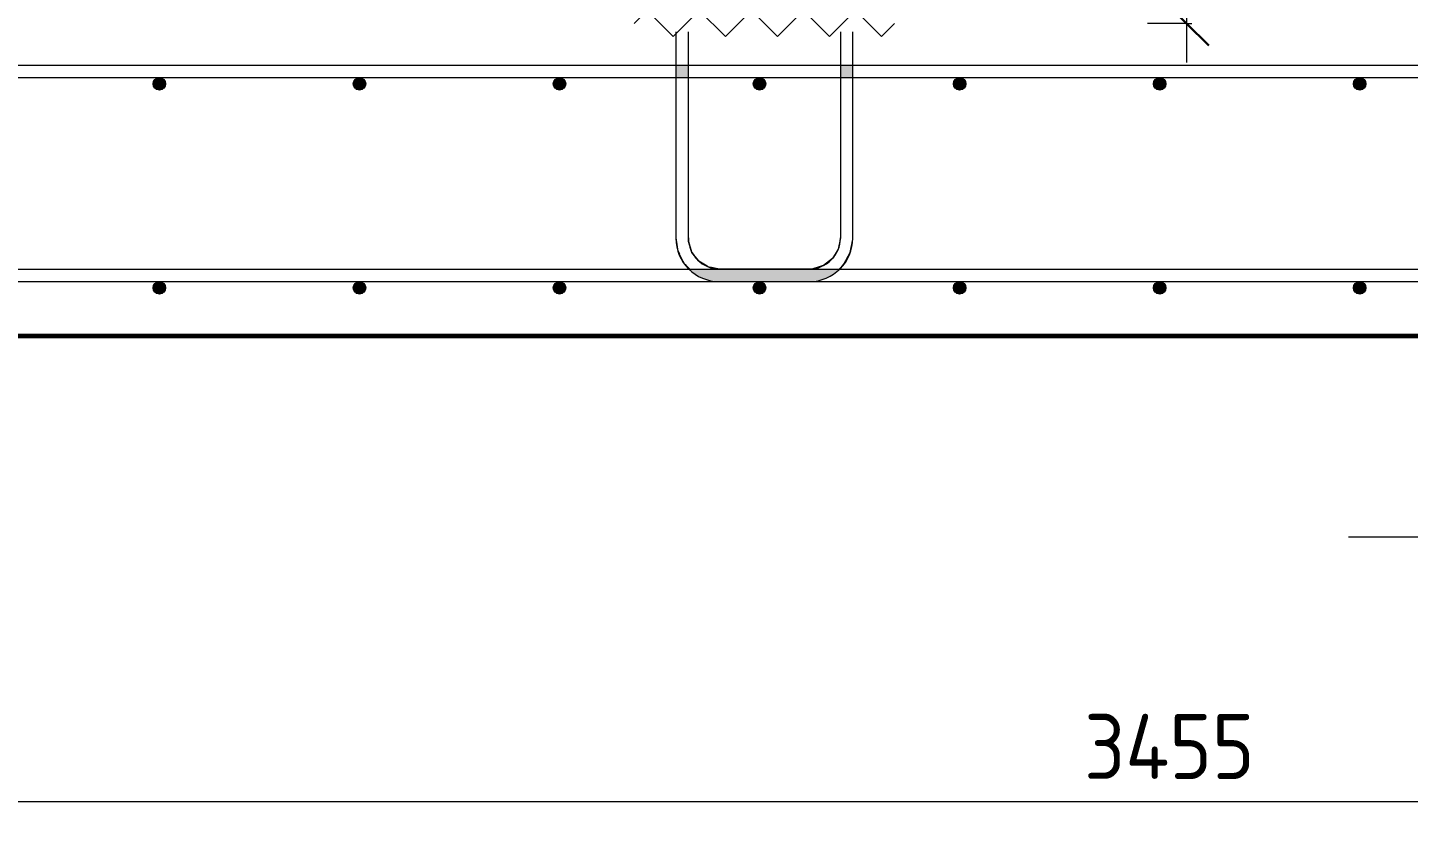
# Model space of a CAD drawing. Header units: millimetres. Extents: x 56549 to 83419, y -3049 to 32998.
# Drawn here: x 71730 to 73057, y -2485 to -1704 of the extents above; entities that cross this region are included whole.
import ezdxf

# ---------------------------------------------------------------- set-up
doc = ezdxf.new("R2010")
doc.units = ezdxf.units.MM
for name, color, linetype, lineweight in [('AA_Dim', 7, 'Continuous', 9), ('AA_Dim-25', 7, 'Continuous', 9), ('AA_Linii', 7, 'Continuous', 9), ('AA_Oformlenie', 7, 'Continuous', 9), ('AA_Vinoska', 7, 'Continuous', 9), ('KR_Armatura', 7, 'Continuous', 20), ('KR_Armatura_Tonkie', 7, 'Continuous', 20), ('KR_Fundament', 7, 'Continuous', 20)]:
    doc.layers.add(name, color=color, linetype=linetype, lineweight=lineweight)
doc.styles.add('ISOCPEUR_5', font='isocpeur.TTF', dxfattribs={"width": 0.9, "height": 62.5})
doc.dimstyles.new('00_Точн_3_знака__прозр__3', dxfattribs={"dimscale": 304.8, "dimtxt": 62.672186, "dimasz": 0.139436, "dimexe": 0.123031, "dimexo": 0.082021, "dimgap": 0.008202, "dimtad": 1, "dimdec": 3, "dimrnd": 0.001, "dimdsep": 46, "dimtxsty": 'ISOCPEUR_5', "dimblk1": 'OBLIQUE', "dimblk2": 'OBLIQUE', "dimsah": 1, "dimcen": 0.09, "dimdle": 0.123031, "dimazin": 0, "dimtfac": 1, "dimtdec": 4, "dimtix": 1, "dimtmove": 0, "dimatfit": 3, "dimfxl": 1, "dimtvp": 1, "dimtolj": 1, "dimtzin": 0, "dimlwd": 18, "dimlwe": 18, "dimarcsym": 2})
doc.dimstyles.new('05_Округл_5мм__прозр_', dxfattribs={"dimscale": 304.8, "dimtxt": 62.672186, "dimasz": 0.139436, "dimexe": 0.123031, "dimexo": 0.082021, "dimgap": 0.008202, "dimtad": 1, "dimdec": 0, "dimrnd": 5, "dimdsep": 46, "dimtxsty": 'ISOCPEUR_5', "dimblk1": 'OBLIQUE', "dimblk2": 'OBLIQUE', "dimsah": 1, "dimcen": 0.09, "dimdle": 0.123031, "dimazin": 0, "dimtfac": 1, "dimtdec": 4, "dimtix": 1, "dimtmove": 1, "dimatfit": 3, "dimfxl": 1, "dimtvp": 1, "dimtolj": 1, "dimtzin": 0, "dimlwd": 18, "dimlwe": 18, "dimarcsym": 2})
doc.dimstyles.new('05_Округл_5мм__прозр__1', dxfattribs={"dimscale": 304.8, "dimtxt": 62.672186, "dimasz": 0.139436, "dimexe": 0.123031, "dimexo": 0.082021, "dimgap": 0.008202, "dimtad": 1, "dimdec": 0, "dimrnd": 5, "dimdsep": 46, "dimtxsty": 'ISOCPEUR_5', "dimblk1": 'OBLIQUE', "dimblk2": 'OBLIQUE', "dimsah": 1, "dimcen": 0.09, "dimdle": 0.123031, "dimazin": 0, "dimtfac": 1, "dimtdec": 4, "dimtix": 1, "dimtmove": 0, "dimatfit": 3, "dimfxl": 1, "dimtvp": 1, "dimtolj": 1, "dimtzin": 0, "dimlwd": 18, "dimlwe": 18, "dimarcsym": 2})

# ---------------------------------------------------------------- blocks, each defined once
blk = doc.blocks.new('351_Ряд стержней П переменный шаг _НесАрм_РабПлоск_ - Тип 1-3766116-Сечение 4')
at = {"layer": 'KR_Armatura_Tonkie'}
for p, q in [((-29890, -1708), (-29890, -1740)), ((-29890, -1708), (-29890, -1740)), ((-29878, -1740), (-29878, -1708)), ((-29878, -1740), (-29878, -1708)), ((-29732, -1708), (-29732, -1740)), ((-29732, -1708), (-29732, -1740)), ((-29720, -1740), (-29720, -1708)), ((-29720, -1740), (-29720, -1708)), ((-29890, -1752), (-29890, -1906)), ((-29890, -1752), (-29890, -1906)), ((-29878, -1906), (-29878, -1752)), ((-29878, -1906), (-29878, -1752)), ((-29732, -1752), (-29732, -1906)), ((-29732, -1752), (-29732, -1906)), ((-29720, -1906), (-29720, -1752)), ((-29720, -1906), (-29720, -1752)), ((-29732, -1906), (-29733.7, -1915.5)), ((-29875, -1918.5), (-29877.3, -1911)), ((-29868.4, -1927.9), (-29874.3, -1920.3)), ((-29734.8, -1918), (-29738.7, -1924.5)), ((-29860, -1933.2), (-29866.5, -1929.3)), ((-29848, -1936), (-29857.5, -1934.3)), ((-29762, -1936), (-29848, -1936)), ((-29762, -1936), (-29848, -1936)), ((-29749.5, -1933), (-29757, -1935.3)), ((-29740.1, -1926.4), (-29747.7, -1932.3)), ((-29848, -1948), (-29762, -1948)), ((-29848, -1948), (-29762, -1948))]:
    blk.add_line(p, q, dxfattribs=at)
at = {"layer": 'KR_Armatura_Tonkie', "flags": 128}
for points in [[(-29890, -1906), (-29888, -1918.7), (-29882.3, -1930.2), (-29876.7, -1936)], [(-29848, -1936), (-29858.7, -1934), (-29867.9, -1928.4), (-29874.6, -1919.9), (-29877.8, -1909.5), (-29878, -1906)], [(-29732, -1906), (-29734, -1916.7), (-29739.6, -1925.9), (-29748.1, -1932.6), (-29758.5, -1935.8), (-29762, -1936)], [(-29733.3, -1936), (-29728.6, -1931.4), (-29722.5, -1920.1), (-29720, -1907.5), (-29720, -1906)], [(-29720.6, -1910.4), (-29720, -1907.5), (-29720, -1906)], [(-29888.2, -1917.8), (-29888, -1918.7), (-29886.7, -1921.4)], [(-29723.9, -1922.7), (-29722.5, -1920.1), (-29722.2, -1918.6)], [(-29883.1, -1928.7), (-29882.3, -1930.2), (-29880.3, -1932.3)], [(-29730.3, -1933.1), (-29728.6, -1931.4), (-29727.5, -1929.4)]]:
    blk.add_lwpolyline(points, dxfattribs=at)
blk = doc.blocks.new('Последовательность узлов - 3мм масшт20 маскировка-V11-Сечение 4')
at = {"layer": 'AA_Oformlenie'}
for p, q in [((-29930, -1700), (-29917.5, -1687.5)), ((-29892.5, -1712.5), (-29917.5, -1687.5)), ((-29880, -1700), (-29867.5, -1687.5)), ((-29842.5, -1712.5), (-29867.5, -1687.5)), ((-29830, -1700), (-29817.5, -1687.5)), ((-29792.5, -1712.5), (-29817.5, -1687.5)), ((-29780, -1700), (-29767.5, -1687.5)), ((-29742.5, -1712.5), (-29767.5, -1687.5)), ((-29730, -1700), (-29717.5, -1687.5)), ((-29692.5, -1712.5), (-29717.5, -1687.5)), ((-29880, -1700), (-29892.5, -1712.5)), ((-29830, -1700), (-29842.5, -1712.5)), ((-29780, -1700), (-29792.5, -1712.5)), ((-29730, -1700), (-29742.5, -1712.5)), ((-29680, -1700), (-29692.5, -1712.5))]:
    blk.add_line(p, q, dxfattribs=at)
blk = doc.blocks.new('DIMBLOCK57-Сечение 4')
at = {"layer": 'AA_Dim-25', "lineweight": 30}
for p, q in [((72843.6, -1080), (72822.3, -1058.7)), ((72843.6, -1080), (72864.8, -1101.2)), ((72843.6, -1649.7), (72822.3, -1628.5)), ((72843.6, -1649.7), (72864.8, -1671)), ((72843.6, -1700), (72822.3, -1678.7)), ((72843.6, -1700), (72864.8, -1721.2))]:
    blk.add_line(p, q, dxfattribs=at)
at = {"layer": 'AA_Dim-25', "lineweight": 18}
for p, q in [((72843.6, -1080), (72558, -1080)), ((72843.6, -1080), (72843.6, -1649.7)), ((72843.6, -1080), (72881.1, -1080)), ((72843.6, -1649.7), (72558, -1649.7)), ((72843.6, -1649.7), (72881.1, -1649.7)), ((72843.6, -1700), (72806.1, -1700)), ((72843.6, -1700), (72848.6, -1700))]:
    blk.add_line(p, q, dxfattribs=at)
at = {"layer": 'AA_Dim-25', "color": 0, "lineweight": 18, "insert": (72759.7, -1534.5), "char_height": 62.5, "width": 407.251, "attachment_point": 1, "rotation": 90, "line_spacing_factor": 1.135194, "style": 'ISOCPEUR_5'}
blk.add_mtext('3х190=570', dxfattribs=at)
blk = doc.blocks.new('_None')
blk = doc.blocks.new('DIMBLOCK58-Сечение 4')
at = {"layer": 'AA_Dim-25', "lineweight": 18}
for p, q in [((72992, -1513.2), (72992, -1616.2)), ((72992, -1616.2), (72843.6, -1674.9)), ((72843.6, -1649.7), (72558, -1649.7)), ((72843.6, -1649.7), (72843.6, -1737.5)), ((72843.6, -1649.7), (72881.1, -1649.7)), ((72843.6, -1700), (72806.1, -1700)), ((72843.6, -1700), (72848.6, -1700))]:
    blk.add_line(p, q, dxfattribs=at)
at = {"layer": 'AA_Dim-25', "lineweight": 30}
for p, q in [((72843.6, -1649.7), (72822.3, -1628.5)), ((72843.6, -1649.7), (72864.8, -1671)), ((72843.6, -1700), (72822.3, -1678.7)), ((72843.6, -1700), (72864.8, -1721.2))]:
    blk.add_line(p, q, dxfattribs=at)
at = {"layer": 'AA_Dim-25', "color": 0, "lineweight": 18, "insert": (72908.1, -1591.2), "char_height": 62.5, "width": 93.654, "attachment_point": 1, "rotation": 90, "line_spacing_factor": 1.135194, "style": 'ISOCPEUR_5'}
blk.add_mtext('50', dxfattribs=at)
blk = doc.blocks.new('042_М_Арматуры - Диам длина поз _ Шаг-2260295-Сечение 4')
at = {"layer": 'AA_Vinoska'}
blk.add_line((-31828.8, -805.2), (-31478.8, -805.2), dxfattribs=at)
blk = doc.blocks.new('DIMBLOCK65-Сечение 4')
at = {"layer": 'AA_Dim-25', "lineweight": 18}
for p, q in [((74553, -1973), (74553, -2484.9)), ((74553, -2447.4), (74553, -1973)), ((71098, -2442.3), (71098, -2484.9)), ((71098, -2447.4), (71098, -2442.3)), ((71098, -2447.4), (74553, -2447.4))]:
    blk.add_line(p, q, dxfattribs=at)
at = {"layer": 'AA_Dim-25', "lineweight": 30}
for p, q in [((71098, -2447.4), (71119.3, -2426.1)), ((74553, -2447.4), (74574.3, -2426.1)), ((71098, -2447.4), (71076.8, -2468.6)), ((74553, -2447.4), (74531.8, -2468.6))]:
    blk.add_line(p, q, dxfattribs=at)
at = {"layer": 'AA_Dim-25', "color": 0, "lineweight": 18, "insert": (72745.1, -2363.4), "char_height": 62.5, "width": 192.983, "attachment_point": 1, "line_spacing_factor": 1.135194, "style": 'ISOCPEUR_5'}
blk.add_mtext('3455', dxfattribs=at)
blk = doc.blocks.new('_Oblique')
at = {"color": 0, "linetype": 'ByBlock', "lineweight": -2}
blk.add_line((-0.5, -0.5), (0.5, 0.5), dxfattribs=at)

msp = doc.modelspace()

# ---------------------------------------------------------------- hatches: boundary and pattern name
at = {"layer": 'AA_Oformlenie'}
h = msp.add_hatch(color=250, dxfattribs=at)
h.paths.add_polyline_path([(72394.7241, -1948), (72482.6645, -1947.7956), (72492.4709, -1946.3531), (72502.3031, -1942.1808), (72510.3411, -1936), (72365.5199, -1936), (72374.3365, -1942.604), (72384.3103, -1946.629), (72393.1711, -1947.7956)])
h.paths.add_polyline_path([(72514.153, -1752), (72522.93, -1752), (72522.8311, -1740), (72511.0356, -1740), (72511.2886, -1752), (72514.0356, -1752)])
h.paths.add_polyline_path([(72359.0356, -1752), (72365.0356, -1752), (72364.8311, -1740), (72353.0356, -1740), (72353.2886, -1752), (72357.6087, -1752)])
h.paths.add_polyline_path([(72520.0356, -668), (72522.93, -668), (72522.8311, -656), (72511.0356, -656), (72511.24, -668), (72519.5324, -668)])
h.paths.add_polyline_path([(72353.1689, -668), (72365.0356, -668), (72364.8311, -656), (72353.0356, -656), (72353.0356, -668)])
h.paths.add_polyline_path([(72353.0356, -638.8244), (72365.0356, -632.8244), (72364.8311, -619.5102), (72353.0356, -625.4079), (72353.0356, -637.2986)])
h.paths.add_polyline_path([(72511.0356, -559.9187), (72517.0356, -557.7837), (72522.93, -556.8604), (72522.6615, -545), (72511.0356, -545), (72511.0356, -559.8244)])
h.paths.add_polyline_path([(72359.0356, -557.0557), (72365.0356, -557), (72364.8311, -545), (72353.0356, -545), (72353.24, -557.0557), (72358.5863, -557.0557)])
at = {"layer": 'KR_Armatura'}
h = msp.add_hatch(color=256, dxfattribs=at)
edge = h.paths.add_edge_path()
edge.add_arc((71856.9356, -1758), 6, 0, 360)
for points in [[(71853.9356, -1763.1962), (71859.9356, -1763.1962), (71862.9356, -1758), (71859.9356, -1752.8038), (71853.9356, -1752.8038), (71850.9356, -1758)], [(72046.0856, -1763.1962), (72052.0856, -1763.1962), (72055.0856, -1758), (72052.0856, -1752.8038), (72046.0856, -1752.8038), (72043.0856, -1758)], [(72238.2356, -1763.1962), (72244.2356, -1763.1962), (72247.2356, -1758), (72244.2356, -1752.8038), (72238.2356, -1752.8038), (72235.2356, -1758)], [(72430.3856, -1763.1962), (72436.3856, -1763.1962), (72439.3856, -1758), (72436.3856, -1752.8038), (72430.3856, -1752.8038), (72427.3856, -1758)], [(72627.8356, -1763.1962), (72628.5356, -1763.1962), (72631.5356, -1758), (72628.5356, -1752.8038), (72622.5356, -1752.8038), (72619.5356, -1758), (72622.5356, -1763.1962)], [(72814.6856, -1763.1962), (72820.6856, -1763.1962), (72823.6856, -1758), (72820.6856, -1752.8038), (72814.6856, -1752.8038), (72811.6856, -1758)], [(73006.8356, -1763.1962), (73012.8356, -1763.1962), (73015.8356, -1758), (73012.8356, -1752.8038), (73006.8356, -1752.8038), (73003.8356, -1758)], [(71859.9356, -1959.1962), (71862.9356, -1954), (71859.9356, -1948.8038), (71853.9356, -1948.8038), (71850.9356, -1954), (71853.9356, -1959.1962)], [(72052.0856, -1959.1962), (72055.0856, -1954), (72052.0856, -1948.8038), (72046.0856, -1948.8038), (72043.0856, -1954), (72046.0856, -1959.1962)], [(72244.2356, -1959.1962), (72247.2356, -1954), (72244.2356, -1948.8038), (72238.2356, -1948.8038), (72235.2356, -1954), (72238.2356, -1959.1962)], [(72436.3856, -1959.1962), (72439.3856, -1954), (72436.3856, -1948.8038), (72430.3856, -1948.8038), (72427.3856, -1954), (72430.3856, -1959.1962)], [(72628.5356, -1959.1962), (72631.5356, -1954), (72628.5356, -1948.8038), (72622.5356, -1948.8038), (72619.5356, -1954), (72622.5356, -1959.1962)], [(72820.6856, -1959.1962), (72823.6856, -1954), (72820.6856, -1948.8038), (72814.6856, -1948.8038), (72811.6856, -1954), (72814.6856, -1959.1962)], [(73012.8356, -1959.1962), (73015.8356, -1954), (73012.8356, -1948.8038), (73006.8356, -1948.8038), (73003.8356, -1954), (73006.8356, -1959.1962)]]:
    msp.add_hatch(color=256, dxfattribs=at).paths.add_polyline_path(points)
h = msp.add_hatch(color=256, dxfattribs=at)
edge = h.paths.add_edge_path()
edge.add_arc((72049.0856, -1758), 6, 0, 360)
h = msp.add_hatch(color=256, dxfattribs=at)
edge = h.paths.add_edge_path()
edge.add_arc((72241.2356, -1758), 6, 0, 360)
h = msp.add_hatch(color=256, dxfattribs=at)
edge = h.paths.add_edge_path()
edge.add_arc((72433.3856, -1758), 6, 0, 360)
h = msp.add_hatch(color=256, dxfattribs=at)
edge = h.paths.add_edge_path()
edge.add_arc((72625.5356, -1758), 6, 0, 360)
h = msp.add_hatch(color=256, dxfattribs=at)
edge = h.paths.add_edge_path()
edge.add_arc((72817.6856, -1758), 6, 0, 360)
h = msp.add_hatch(color=256, dxfattribs=at)
edge = h.paths.add_edge_path()
edge.add_arc((73009.8356, -1758), 6, 0, 360)
h = msp.add_hatch(color=256, dxfattribs=at)
edge = h.paths.add_edge_path()
edge.add_arc((71856.9356, -1954), 6, 0, 360)
h = msp.add_hatch(color=256, dxfattribs=at)
edge = h.paths.add_edge_path()
edge.add_arc((72049.0856, -1954), 6, 0, 360)
h = msp.add_hatch(color=256, dxfattribs=at)
edge = h.paths.add_edge_path()
edge.add_arc((72241.2356, -1954), 6, 0, 360)
h = msp.add_hatch(color=256, dxfattribs=at)
edge = h.paths.add_edge_path()
edge.add_arc((72433.3856, -1954), 6, 0, 360)
h = msp.add_hatch(color=256, dxfattribs=at)
edge = h.paths.add_edge_path()
edge.add_arc((72625.5356, -1954), 6, 0, 360)
h = msp.add_hatch(color=256, dxfattribs=at)
edge = h.paths.add_edge_path()
edge.add_arc((72817.6856, -1954), 6, 0, 360)
h = msp.add_hatch(color=256, dxfattribs=at)
edge = h.paths.add_edge_path()
edge.add_arc((73009.8356, -1954), 6, 0, 360)

# ---------------------------------------------------------------- linework, layer by layer
at = {"layer": 'AA_Linii'}
for p, q in [((72353.0356, -1708), (72353.0356, -1906.3115)), ((72365.0356, -1906), (72365.0356, -1708)), ((72511.0356, -1708), (72511.0356, -1906)), ((72522.93, -1906.1817), (72522.93, -1708)), ((72481.0356, -1936), (72395.0356, -1936)), ((72394.7241, -1948), (72481.1116, -1948))]:
    msp.add_line(p, q, dxfattribs=at)
for centre, radius, start, end in [((72394.7241, -1906.3115), 41.6885, 180, 270), ((72395.0356, -1906), 30, 180, 270), ((72481.0356, -1906), 30, 270, 360), ((72481.1116, -1906.1817), 41.8183, 270, 360)]:
    msp.add_arc(centre, radius, start, end, dxfattribs=at)
at = {"layer": 'KR_Armatura'}
for p, q in [((71853.9356, -1752.8038), (71850.9356, -1758)), ((71850.9356, -1758), (71853.9356, -1763.1962)), ((71859.9356, -1752.8038), (71853.9356, -1752.8038)), ((71853.9356, -1763.1962), (71859.9356, -1763.1962)), ((71862.9356, -1758), (71859.9356, -1752.8038)), ((71859.9356, -1763.1962), (71862.9356, -1758)), ((72046.0856, -1752.8038), (72043.0856, -1758)), ((72043.0856, -1758), (72046.0856, -1763.1962)), ((72052.0856, -1752.8038), (72046.0856, -1752.8038)), ((72046.0856, -1763.1962), (72052.0856, -1763.1962)), ((72055.0856, -1758), (72052.0856, -1752.8038)), ((72052.0856, -1763.1962), (72055.0856, -1758)), ((72238.2356, -1752.8038), (72235.2356, -1758)), ((72235.2356, -1758), (72238.2356, -1763.1962)), ((72244.2356, -1752.8038), (72238.2356, -1752.8038)), ((72238.2356, -1763.1962), (72244.2356, -1763.1962)), ((72247.2356, -1758), (72244.2356, -1752.8038)), ((72244.2356, -1763.1962), (72247.2356, -1758)), ((72430.3856, -1752.8038), (72427.3856, -1758)), ((72427.3856, -1758), (72430.3856, -1763.1962)), ((72436.3856, -1752.8038), (72430.3856, -1752.8038)), ((72430.3856, -1763.1962), (72436.3856, -1763.1962)), ((72439.3856, -1758), (72436.3856, -1752.8038)), ((72436.3856, -1763.1962), (72439.3856, -1758)), ((72622.5356, -1752.8038), (72619.5356, -1758)), ((72619.5356, -1758), (72622.5356, -1763.1962)), ((72628.5356, -1752.8038), (72622.5356, -1752.8038)), ((72622.5356, -1763.1962), (72627.8356, -1763.1962)), ((72627.8356, -1763.1962), (72628.5356, -1763.1962)), ((72631.5356, -1758), (72628.5356, -1752.8038)), ((72628.5356, -1763.1962), (72631.5356, -1758)), ((72814.6856, -1752.8038), (72811.6856, -1758)), ((72811.6856, -1758), (72814.6856, -1763.1962)), ((72820.6856, -1752.8038), (72814.6856, -1752.8038)), ((72814.6856, -1763.1962), (72820.6856, -1763.1962)), ((72823.6856, -1758), (72820.6856, -1752.8038)), ((72820.6856, -1763.1962), (72823.6856, -1758)), ((73006.8356, -1752.8038), (73003.8356, -1758)), ((73003.8356, -1758), (73006.8356, -1763.1962)), ((73012.8356, -1752.8038), (73006.8356, -1752.8038)), ((73006.8356, -1763.1962), (73012.8356, -1763.1962)), ((73015.8356, -1758), (73012.8356, -1752.8038)), ((73012.8356, -1763.1962), (73015.8356, -1758)), ((71853.9356, -1948.8038), (71850.9356, -1954)), ((71859.9356, -1948.8038), (71853.9356, -1948.8038)), ((71862.9356, -1954), (71859.9356, -1948.8038)), ((72046.0856, -1948.8038), (72043.0856, -1954)), ((72052.0856, -1948.8038), (72046.0856, -1948.8038)), ((72055.0856, -1954), (72052.0856, -1948.8038)), ((72238.2356, -1948.8038), (72235.2356, -1954)), ((72244.2356, -1948.8038), (72238.2356, -1948.8038)), ((72247.2356, -1954), (72244.2356, -1948.8038)), ((72430.3856, -1948.8038), (72427.3856, -1954)), ((72436.3856, -1948.8038), (72430.3856, -1948.8038)), ((72439.3856, -1954), (72436.3856, -1948.8038)), ((72622.5356, -1948.8038), (72619.5356, -1954)), ((72628.5356, -1948.8038), (72622.5356, -1948.8038)), ((72631.5356, -1954), (72628.5356, -1948.8038)), ((72814.6856, -1948.8038), (72811.6856, -1954)), ((72820.6856, -1948.8038), (72814.6856, -1948.8038)), ((72823.6856, -1954), (72820.6856, -1948.8038)), ((73006.8356, -1948.8038), (73003.8356, -1954)), ((73012.8356, -1948.8038), (73006.8356, -1948.8038)), ((73015.8356, -1954), (73012.8356, -1948.8038)), ((71850.9356, -1954), (71853.9356, -1959.1962)), ((71853.9356, -1959.1962), (71859.9356, -1959.1962)), ((71859.9356, -1959.1962), (71862.9356, -1954)), ((72043.0856, -1954), (72046.0856, -1959.1962)), ((72046.0856, -1959.1962), (72052.0856, -1959.1962)), ((72052.0856, -1959.1962), (72055.0856, -1954)), ((72235.2356, -1954), (72238.2356, -1959.1962)), ((72238.2356, -1959.1962), (72244.2356, -1959.1962)), ((72244.2356, -1959.1962), (72247.2356, -1954)), ((72427.3856, -1954), (72430.3856, -1959.1962)), ((72430.3856, -1959.1962), (72436.3856, -1959.1962)), ((72436.3856, -1959.1962), (72439.3856, -1954)), ((72619.5356, -1954), (72622.5356, -1959.1962)), ((72622.5356, -1959.1962), (72628.5356, -1959.1962)), ((72628.5356, -1959.1962), (72631.5356, -1954)), ((72811.6856, -1954), (72814.6856, -1959.1962)), ((72814.6856, -1959.1962), (72820.6856, -1959.1962)), ((72820.6856, -1959.1962), (72823.6856, -1954)), ((73003.8356, -1954), (73006.8356, -1959.1962)), ((73006.8356, -1959.1962), (73012.8356, -1959.1962)), ((73012.8356, -1959.1962), (73015.8356, -1954))]:
    msp.add_line(p, q, dxfattribs=at)
for centre in [(71856.9356, -1758), (72049.0856, -1758), (72241.2356, -1758), (72433.3856, -1758), (72625.5356, -1758), (72817.6856, -1758), (73009.8356, -1758), (71856.9356, -1954), (72049.0856, -1954), (72241.2356, -1954), (72433.3856, -1954), (72625.5356, -1954), (72817.6856, -1954), (73009.8356, -1954)]:
    msp.add_circle(centre, 6, dxfattribs=at)
at = {"layer": 'KR_Armatura_Tonkie'}
for p, q in [((70698.0356, -1740), (74553.0356, -1740)), ((70698.0356, -1752), (74553.0356, -1752)), ((70698.0356, -1936), (74553.0356, -1936)), ((70698.0356, -1948), (74553.0356, -1948))]:
    msp.add_line(p, q, dxfattribs=at)
at = {"layer": 'KR_Fundament', "lineweight": 60}
msp.add_line((70658.0356, -2000), (74593.0356, -2000), dxfattribs=at)

# ---------------------------------------------------------------- block references
at = {"layer": 'AA_Oformlenie'}
msp.add_blockref('Последовательность узлов - 3мм масшт20 маскировка-V11-Сечение 4', (102243.0356, 0), dxfattribs=at)
at = {"layer": 'AA_Vinoska'}
msp.add_blockref('042_М_Арматуры - Диам длина поз _ Шаг-2260295-Сечение 4', (104827.7728, -1388.1307), dxfattribs=at)
at = {"layer": 'KR_Armatura_Tonkie'}
msp.add_blockref('351_Ряд стержней П переменный шаг _НесАрм_РабПлоск_ - Тип 1-3766116-Сечение 4', (102243.0356, 0), dxfattribs=at)

# ---------------------------------------------------------------- dimensions: what is measured, and where the dimension line sits
at = {"layer": 'AA_Dim', "lineweight": 18}
dim = msp.add_linear_dim(base=(72843.5739, -1649.711), p1=(72533.0356, -1080), p2=(72533.0356, -1649.711), angle=90, text='3х190=570', dimstyle='05_Округл_5мм__прозр__1', override={"dimpost": '<>', "dimblk1": 'None', "dimblk2": 'None', "dimsah": 1, "dimfxl": 569.710995}, dxfattribs=at)
dim.commit()
dim.dimension.update_dxf_attribs({"geometry": 'DIMBLOCK57-Сечение 4', "text_midpoint": (72809.8239, -1364.8555)})
dim = msp.add_linear_dim(base=(72843.5739, -1700), p1=(72533.0356, -1649.711), p2=(72873.6259, -1700), angle=90, text='50', dimstyle='05_Округл_5мм__прозр_', override={"dimpost": '<>', "dimblk1": 'None', "dimblk2": 'None', "dimsah": 1, "dimfxl": 344.282972}, dxfattribs=at)
dim.commit()
dim.dimension.update_dxf_attribs({"geometry": 'DIMBLOCK58-Сечение 4', "text_midpoint": (72949.7494, -1544.4057), "dimtype": 160, "text_rotation": 90})
dim = msp.add_linear_dim(base=(74553.0356, -2447.3627), p1=(71098.0356, -2417.3107), p2=(74553.0356, -1948), dimstyle='00_Точн_3_знака__прозр__3', override={"dimpost": '<>', "dimfxl": 3486.728768}, dxfattribs=at)
dim.commit()
dim.dimension.update_dxf_attribs({"geometry": 'DIMBLOCK65-Сечение 4', "text_midpoint": (72825.5356, -2413.6127)})

doc.saveas('drawing.dxf')
